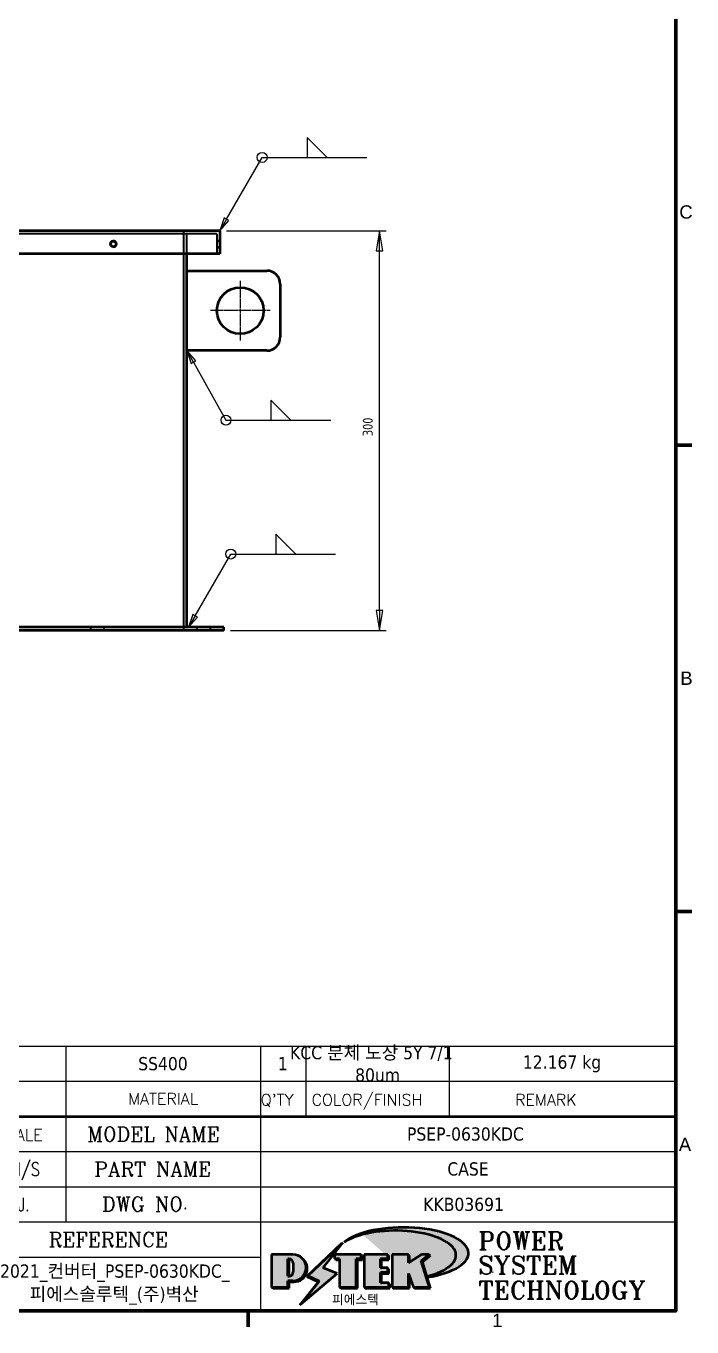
# Model space of a CAD drawing. Header units: millimetres. Extents: x 0 to 2970, y 0 to 2100.
# Drawn here: x 2432 to 2932, y 38 to 1015 of the extents above; entities that cross this region are included whole.
import ezdxf
from ezdxf.enums import TextEntityAlignment as Align

# ---------------------------------------------------------------- set-up
doc = ezdxf.new("R2010")
doc.units = ezdxf.units.MM
doc.header["$LTSCALE"] = 5
doc.linetypes.add('CHAIN', pattern=[0.7087, 0.4724, -0.0591, 0.1181, -0.0591])
doc.linetypes.add('DASHED', pattern=[0.2067, 0.1654, -0.0413])
doc.layers.get('0').update_dxf_attribs({"lineweight": 25})
for name, color, linetype, lineweight, true_color in [('가려진 것(ISO)', 5, 'DASHED', 35, 0x0000ff), ('가시적인 좁은 것(ISO)', 1, 'Continuous', 35, 0xff0000), ('제목(ISO)', 5, 'Continuous', 50, 0x0000ff), ('중심 표식(ISO)', 1, 'Continuous', 25, 0xff0000), ('해치(ISO)', 1, 'Continuous', 18, 0xff0000)]:
    doc.layers.add(name, color=color, linetype=linetype, lineweight=lineweight, true_color=true_color)
for name, color, linetype, lineweight in [('가시적인 것(ISO)', 7, 'Continuous', 50), ('경계(ISO)', 7, 'Continuous', 70), ('기호(ISO)', 7, 'Continuous', 25), ('치수(ISO)', 7, 'Continuous', 25)]:
    doc.layers.add(name, color=color, linetype=linetype, lineweight=lineweight)
doc.styles.add('HAN_370', font='', dxfattribs={"width": 2})
doc.styles.add('ISO Proportional', font='arial.ttf')
doc.styles.add('ISO ProportionalPSTEK', font='isocp.shx')
doc.styles.add('RC_284', font='ROMANC.shx')
doc.styles.add('RC_292', font='ROMANC.shx')
doc.styles.add('ROMANT_294', font='romant.shx')
doc.styles.add('텍스트 스타일333', font='ROMANC.shx', dxfattribs={"width": 0.800000011920929})
doc.styles.add('텍스트 스타일359', font='tahoma.ttf')
doc.styles.get('HAN_370').set_extended_font_data('GulimChe')
doc.dimstyles.new('PSTEK', dxfattribs={"dimscale": 5, "dimtxt": 1.5, "dimasz": 3, "dimexe": 1, "dimexo": 1, "dimgap": 1, "dimtad": 1, "dimrnd": 1e-08, "dimdsep": 46, "dimtxsty": 'ISO ProportionalPSTEK', "dimblk": 'Filled-1', "dimcen": 0.09, "dimdle": 10, "dimclrd": 3, "dimclre": 3, "dimclrt": 1, "dimadec": 1, "dimazin": 2, "dimtfac": 1, "dimtmove": 0, "dimatfit": 3, "dimfxl": 1, "dimtolj": 1, "dimlwd": -1, "dimlwe": -1, "dimarcsym": 0})

# ---------------------------------------------------------------- blocks, each defined once
blk = doc.blocks.new('경계 Default Border')
at = {"layer": '경계(ISO)'}
for p, q in [((584.0000152587891, 140), (586.3999938964844, 140)), ((584.0000152587891, 70), (586.3999938964844, 70)), ((519.7499847412109, 10), (519.7499847412109, 7.599999904632568))]:
    blk.add_line(p, q, dxfattribs=at)
at = {"layer": '경계(ISO)', "flags": 128}
blk.add_lwpolyline([(10, 10), (10, 410), (584.0000152587891, 410), (584.0000152587891, 10), (10, 10)], dxfattribs=at)
at = {"layer": '경계(ISO)', "color": 7, "char_height": 2.000000029802322, "attachment_point": 7, "style": 'ISO Proportional'}
for s, insert in [('C', (584.5364540421657, 173.9664633991197)), ('B', (584.6822359277268, 103.9999999850988)), ('A', (584.4608243954516, 33.99999998509884)), ('1', (556.416723986221, 7.599999970197677))]:
    blk.add_mtext(s, dxfattribs=dict(at, insert=insert))
blk = doc.blocks.new('제목 블록 PSTEK')
at = {"true_color": 0x848484}
for points in [[(317.2195697678507, 17.0593801673321), (322.0326348870767, 21.62682475217465), (322.2781991042243, 21.94392121864296), (317.0471853425802, 16.97985676345368), (318.7512090904202, 16.1899260703855), (316.0018030350395, 12.71868385740789), (316.3356552234328, 13.00206718743325), (318.9235935156908, 16.2694494742633)], [(321.9846681452406, 19.60711530335299), (321.4042753185749, 19.60711530335299), (321.4042753185749, 19.45905590879572), (321.9846681452406, 19.45905590879572)], [(324.6615819988275, 19.45905590879572), (325.4196460989604, 19.45905590879572), (325.4196460989604, 20.11051724484596), (325.2419748254881, 20.11051724484596), (325.2419748254881, 19.60711530335299), (324.4839107253602, 19.60711530335299), (324.4839107253602, 15.3430047401139), (322.1623394187076, 15.3430047401139), (322.1623394187076, 15.19494534555726), (324.6615819988275, 15.19494534555726)], [(328.2914414389548, 19.45905590879572), (329.4054050004294, 19.45905590879572), (329.4054050004294, 20.11051724484596), (329.2277337269622, 20.11051724484596), (329.2277337269622, 19.60711530335299), (328.1137701654877, 19.60711530335299), (328.1137701654877, 18.25543873810179), (328.2914414389548, 18.25543873810179)], [(332.5088862584528, 20.1105172448466), (332.3312149849806, 20.1105172448466), (332.3312149849806, 18.99741471888368), (332.5088862584528, 19.11081371413894)], [(335.6156307331414, 20.11051724484596), (335.2535118015555, 20.11051724484596), (334.2514536401189, 19.30614745124769), (335.4855464857051, 15.3430047401139), (333.1954852176545, 15.3430047401139), (333.2478643833523, 15.19494534555726), (335.6632177591723, 15.19494534555726), (334.4291249135862, 19.15808805669106)], [(328.2914414389548, 17.41554667867274), (329.4054050004294, 17.41554667867274), (329.4054050004294, 18.10737934354514), (329.2277337269622, 18.10737934354514), (329.2277337269622, 17.56360607323003), (328.1137701654877, 17.56360607323003), (328.1137701654877, 15.9944660761648), (328.2914414389548, 15.9944660761648)], [(329.5356972676428, 15.8464066816075), (329.3580259941756, 15.8464066816075), (329.3580259941756, 15.3430047401139), (325.8342124037171, 15.3430047401139), (325.8342124037171, 15.19494534555726), (329.5356972676428, 15.19494534555726)], [(332.5088862584528, 16.92964231796647), (332.3312149849806, 17.43186301645164), (332.3312149849806, 15.3430047401139), (330.0369607660135, 15.3430047401139), (330.0369607660135, 15.19494534555726), (332.5088862584528, 15.19494534555726)]]:
    blk.add_hatch(color=252, dxfattribs=at).paths.add_polyline_path(points)
at = {"true_color": 0x0000ff}
blk.add_hatch(color=5, dxfattribs=at).paths.add_polyline_path([(321.6183518841322, 17.4193704504104), (319.5281351041078, 18.24969419629727), (322.4505835294948, 22.02344462252142), (317.2195697678507, 17.0593801673321), (318.9235935156908, 16.2694494742633), (316.1741874603099, 12.79820726128571)])
at = {"true_color": 0xff0000}
h = blk.add_hatch(color=1, dxfattribs=at)
edge = h.paths.add_edge_path(flags=0)
edge.add_line((314.2242174273352, 19.60711530335299), (314.2242174273352, 17.00126995915134))
edge.add_line((314.2242174273352, 17.00126995915134), (314.3485873187598, 17.00126995915134))
edge.add_arc((314.3485873187598, 17.6527312952023), 0.6514613360509371, 270, 360)
edge.add_line((315.0000486548106, 17.6527312952023), (315.0000486548106, 18.95565396730211))
edge.add_arc((314.3485873187598, 18.95565396730212), 0.6514613360508712, 0, 90)
edge.add_line((314.3485873187598, 19.60711530335299), (314.2242174273352, 19.60711530335299))
edge = h.paths.add_edge_path()
edge.add_arc((314.9847713324306, 18.28938669179658), 1.969189947606664, 269.9999999999959, 450)
edge.add_line((314.9847713324306, 20.25857663940318), (311.7664314776902, 20.25857663940324))
edge.add_line((311.7664314776902, 20.25857663940324), (311.7664314776902, 15.3430047401139))
edge.add_line((311.7664314776902, 15.3430047401139), (314.2242174273352, 15.3430047401139))
edge.add_line((314.2242174273352, 15.3430047401139), (314.2242174273352, 16.32019674418991))
edge.add_line((314.2242174273352, 16.32019674418991), (314.9847713324307, 16.32019674418991))
at = {"true_color": 0x848484}
h = blk.add_hatch(color=252, dxfattribs=at)
edge = h.paths.add_edge_path()
edge.add_arc((314.9847713324309, 18.28938669179657), 1.969189947606666, 270, 406.8278729790604)
edge.add_arc((315.1624426058984, 18.1413272972396), 1.969189947606962, -90, 53.560984836317004, ccw=False)
edge.add_line((315.1624426058984, 16.17213734963263), (314.4018887008024, 16.17213734963263))
edge.add_line((314.4018887008024, 16.17213734963263), (314.4018887008024, 15.19494534555726))
edge.add_line((314.4018887008024, 15.19494534555726), (311.9441027511573, 15.19494534555726))
edge.add_line((311.9441027511573, 15.19494534555726), (311.9441027511573, 15.3430047401139))
edge.add_line((311.9441027511573, 15.3430047401139), (314.2242174273352, 15.3430047401139))
edge.add_line((314.2242174273352, 15.3430047401139), (314.2242174273352, 16.32019674418991))
edge.add_line((314.2242174273352, 16.32019674418991), (314.9847713324309, 16.32019674418991))
h = blk.add_hatch(color=252, dxfattribs=at)
edge = h.paths.add_edge_path()
edge.add_line((314.4018887008024, 19.45905590879572), (314.5262585922315, 19.45905590879572))
edge.add_arc((314.5262585922314, 18.80759457274939), 0.6514613360463194, 60.4189348879147, 90.00000000000318, ccw=False)
edge.add_arc((314.3485873187602, 18.95565396730057), 0.6514613360524251, 39.96992292766206, 90.00000000009999)
edge.add_line((314.3485873187591, 19.60711530335307), (314.2242174273352, 19.60711530335298))
edge.add_line((314.2242174273352, 19.60711530335299), (314.2242174273352, 17.00126995915134))
edge.add_line((314.2242174273352, 17.00126995915134), (314.3485873187591, 17.00126995915134))
edge.add_arc((314.3485873187568, 17.652731295233), 0.6514613360816299, 270.0000000002, 274.6930825552478)
edge.add_line((314.4018887008024, 17.0034541317032), (314.4018887008024, 19.45905590879572))
at = {"true_color": 0xff0000}
for points in [[(324.4839107253602, 19.60711530335299), (325.2419748254881, 19.60711530335299), (325.2419748254881, 20.25857663940324), (321.2266040451076, 20.25857663940324), (321.2266040451076, 19.60711530335299), (321.9846681452406, 19.60711530335299), (321.9846681452406, 15.3430047401139), (324.4839107253602, 15.3430047401139)], [(329.2277337269622, 20.25857663940324), (325.65654113025, 20.25857663940324), (325.65654113025, 15.3430047401139), (329.3580259941756, 15.3430047401139), (329.3580259941756, 15.9944660761648), (328.1137701654877, 15.9944660761648), (328.1137701654877, 17.56360607323003), (329.2277337269622, 17.56360607323003), (329.2277337269622, 18.25543873810179), (328.1137701654877, 18.25543873810179), (328.1137701654877, 19.60711530335299), (329.2277337269622, 19.60711530335299)], [(332.3312149849806, 20.25857663940324), (329.8592894925411, 20.25857663940324), (329.8592894925411, 15.3430047401139), (332.3312149849806, 15.3430047401139), (332.3312149849806, 17.4318630164523), (333.0701931098801, 15.3430047401139), (335.4855464857051, 15.3430047401139), (334.2514536401189, 19.30614745124769), (335.4379594596742, 20.25857663940324), (334.3071782107978, 20.25857663940324), (332.3312149849806, 18.99741471888304)]]:
    blk.add_hatch(color=1, dxfattribs=at).paths.add_polyline_path(points)
at = {"layer": '해치(ISO)', "true_color": 0x27d1fc}
h = blk.add_hatch(color=140, dxfattribs=at)
edge = h.paths.add_edge_path()
edge.add_ellipse((330.3660919371412, 20.15576403068321), major_axis=(9.100907360794343, 0), ratio=0.4069904968023172, start_angle=301.3098473703837, end_angle=507.7436900681698)
edge.add_ellipse((331.5340919371412, 20.4634168429492), major_axis=(-9.82350664112931, 0), ratio=0.3942600559756514, start_angle=111.51207141178469, end_angle=334.47025347086895, ccw=False)
edge.add_line((335.1363447531188, 16.8601935978785), (335.0955236905705, 16.99119398620872))
at = {"color": 180, "true_color": 0x3f00ff}
for p, q in [((182.4757929790549, 51.56524660363496), (372.4757929537551, 51.56524660363496)), ((280.8758854511282, 51.56524660363496), (280.8758854511282, 41.00524660363494)), ((310.0881549537552, 51.56524660363496), (310.0881549537553, 41.00524660363494)), ((316.9044520275131, 51.56524660363496), (316.9044520275127, 41.00524660363494)), ((338.4566026226726, 51.56524660363496), (338.4566026226727, 41.00524660363494)), ((372.4757929537551, 51.56524660363496), (372.4757929537551, 11.79100474011389)), ((182.475792979055, 46.2852466036349), (372.4757929537551, 46.28524660363492)), ((280.8758854511282, 41.00524660363494), (280.8758854511282, 25.16524660363502)), ((310.088154953755, 41.00524660363494), (310.088154953755, 11.79100474011392)), ((206.451475290024, 35.72524660363497), (372.4757929537551, 35.72524660363497)), ((255.917593136736, 30.44524660363498), (372.4757929537552, 30.44524660363501)), ((255.9175931367359, 25.16524660363502), (372.4757929537552, 25.165246603635)), ((255.9175931367359, 19.88524660363481), (310.0881549537553, 19.88524660363481)), ((182.475792979055, 11.79100474011392), (372.4757929537551, 11.79100474011389))]:
    blk.add_line(p, q, dxfattribs=at)
at = {"color": 7, "lineweight": 50}
blk.add_line((206.451475290024, 41.00524660363494), (372.4757929537551, 41.00524660363496), dxfattribs=at)
at = {"color": 7}
for p, q in [((322.2781991042243, 21.94392121864296), (317.0471853425802, 16.97985676345368)), ((322.4505835294948, 22.02344462252142), (317.2195697678507, 17.0593801673321)), ((317.2195697678507, 17.0593801673321), (322.0326348870767, 21.62682475217465)), ((319.5281351041078, 18.24969419629727), (322.4505835294948, 22.02344462252142)), ((322.0326348870767, 21.62682475217465), (322.2781991042243, 21.94392121864296)), ((311.7664314776902, 20.25900474011391), (311.7664314776902, 15.34300474011391)), ((314.9847713324309, 20.25857663940324), (311.7664314776902, 20.25857663940324)), ((314.9847713324309, 20.25857663940324), (311.7664314776902, 20.25857663940324)), ((311.7664314776902, 20.25857663940324), (311.7664314776902, 15.3430047401139)), ((314.2242174273352, 17.00126995915134), (314.2242174273352, 19.60711530335299)), ((314.2242174273352, 19.60711530335299), (314.3485873187591, 19.60711530335299)), ((314.3485873187591, 19.60711530335299), (314.2242174273352, 19.60711530335299)), ((314.2242174273352, 19.60711530335299), (314.2242174273352, 17.00126995915134)), ((314.2242174273352, 17.00126995915134), (314.2242174273352, 19.60711530335299)), ((314.2242174273352, 19.60711530335299), (314.3485873187591, 19.60711530335299)), ((325.2419748254881, 20.25857663940324), (321.2266040451076, 20.25857663940324)), ((321.2266040451076, 20.25857663940324), (321.2266040451076, 19.60711530335299)), ((325.2419748254881, 20.25857663940324), (321.2266040451076, 20.25857663940324)), ((321.2266040451076, 20.25857663940324), (321.2266040451076, 19.60711530335299)), ((321.2266040451076, 19.60711530335299), (321.9846681452406, 19.60711530335299)), ((321.2266040451076, 19.60711530335299), (321.9846681452406, 19.60711530335299)), ((321.4042753185749, 19.60711530335299), (321.4042753185749, 19.45905590879572)), ((321.9846681452406, 19.60711530335299), (321.4042753185749, 19.60711530335299)), ((321.9846681452406, 19.60711530335299), (321.9846681452406, 15.3430047401139)), ((321.9846681452406, 19.45905590879572), (321.9846681452406, 19.60711530335299)), ((321.9846681452406, 19.60711530335299), (321.9846681452406, 15.3430047401139)), ((324.4839107253602, 19.60711530335299), (325.2419748254881, 19.60711530335299)), ((324.4839107253602, 15.3430047401139), (324.4839107253602, 19.60711530335299)), ((325.2419748254881, 19.60711530335299), (324.4839107253602, 19.60711530335299)), ((324.4839107253602, 19.60711530335299), (324.4839107253602, 15.3430047401139)), ((324.4839107253602, 19.60711530335299), (325.2419748254881, 19.60711530335299)), ((324.4839107253602, 15.3430047401139), (324.4839107253602, 19.60711530335299)), ((325.2419748254881, 19.60711530335299), (325.2419748254881, 20.25857663940324)), ((325.2419748254881, 19.60711530335299), (325.2419748254881, 20.25857663940324)), ((325.4196460989604, 20.11051724484596), (325.2419748254881, 20.11051724484596)), ((325.2419748254881, 20.11051724484596), (325.2419748254881, 19.60711530335299)), ((325.4196460989604, 19.45905590879572), (325.4196460989604, 20.11051724484596)), ((329.2277337269622, 20.25857663940324), (325.65654113025, 20.25857663940324)), ((325.65654113025, 20.25857663940324), (325.65654113025, 15.3430047401139)), ((325.65654113025, 20.25857663940324), (325.65654113025, 15.3430047401139)), ((329.2277337269622, 20.25857663940324), (325.65654113025, 20.25857663940324)), ((328.1137701654877, 18.25543873810179), (328.1137701654877, 19.60711530335299)), ((328.1137701654877, 19.60711530335299), (329.2277337269622, 19.60711530335299)), ((329.2277337269622, 19.60711530335299), (328.1137701654877, 19.60711530335299)), ((328.1137701654877, 19.60711530335299), (328.1137701654877, 18.25543873810179)), ((328.1137701654877, 18.25543873810179), (328.1137701654877, 19.60711530335299)), ((328.1137701654877, 19.60711530335299), (329.2277337269622, 19.60711530335299)), ((329.2277337269622, 19.60711530335299), (329.2277337269622, 20.25857663940324)), ((329.2277337269622, 19.60711530335299), (329.2277337269622, 20.25857663940324)), ((329.4054050004294, 20.11051724484596), (329.2277337269622, 20.11051724484596)), ((329.2277337269622, 20.11051724484596), (329.2277337269622, 19.60711530335299)), ((329.4054050004294, 19.45905590879572), (329.4054050004294, 20.11051724484596)), ((332.3312149849806, 20.25857663940324), (329.8592894925411, 20.25857663940324)), ((329.8592894925411, 20.25857663940324), (329.8592894925411, 15.3430047401139)), ((329.8592894925411, 20.25857663940324), (329.8592894925411, 15.3430047401139)), ((332.3312149849806, 20.25857663940324), (329.8592894925411, 20.25857663940324)), ((334.3071782107978, 20.25857663940324), (332.3312149849806, 18.99741471888304)), ((332.3312149849806, 18.99741471888304), (332.3312149849806, 20.25857663940324)), ((334.3071782107978, 20.25857663940324), (332.3312149849806, 18.99741471888304)), ((332.3312149849806, 18.99741471888304), (332.3312149849806, 20.25857663940324)), ((332.5088862584528, 20.1105172448466), (332.3312149849806, 20.1105172448466)), ((332.3312149849806, 20.1105172448466), (332.3312149849806, 18.99741471888368)), ((332.5088862584528, 19.11081371413894), (332.5088862584528, 20.1105172448466)), ((334.2514536401189, 19.30614745124769), (335.4379594596742, 20.25857663940324)), ((334.2514536401189, 19.30614745124769), (335.4379594596742, 20.25857663940324)), ((335.2535118015555, 20.11051724484596), (334.2514536401189, 19.30614745124769)), ((335.4379594596742, 20.25857663940324), (334.3071782107978, 20.25857663940324)), ((335.4379594596742, 20.25857663940324), (334.3071782107978, 20.25857663940324)), ((334.4291249135862, 19.15808805669104), (335.6156307331414, 20.11051724484596)), ((335.6156307331414, 20.11051724484596), (335.2535118015555, 20.11051724484596)), ((314.4018887008024, 19.45905590879572), (314.5262585922314, 19.45905590879572)), ((314.4018887008024, 17.0034541317032), (314.4018887008024, 19.45905590879572)), ((315.0000486548106, 18.95565396730275), (315.0000486548106, 17.65273129520161)), ((315.0000486548106, 18.95565396730275), (315.0000486548106, 17.65273129520161)), ((321.6183518841322, 17.4193704504104), (319.5281351041078, 18.24969419629727)), ((321.4042753185749, 19.45905590879572), (321.9846681452406, 19.45905590879572)), ((324.6615819988275, 19.45905590879572), (325.4196460989604, 19.45905590879572)), ((324.6615819988275, 15.19494534555726), (324.6615819988275, 19.45905590879572)), ((329.2277337269622, 18.25543873810179), (328.1137701654877, 18.25543873810179)), ((328.1137701654877, 18.25543873810179), (328.2914414389548, 18.25543873810179)), ((329.2277337269622, 18.25543873810179), (328.1137701654877, 18.25543873810179)), ((328.2914414389548, 18.25543873810179), (328.2914414389548, 19.45905590879572)), ((328.2914414389548, 19.45905590879572), (329.4054050004294, 19.45905590879572)), ((329.2277337269622, 17.56360607323003), (329.2277337269622, 18.25543873810179)), ((329.2277337269622, 17.56360607323003), (329.2277337269622, 18.25543873810179)), ((329.4054050004294, 18.10737934354514), (329.2277337269622, 18.10737934354514)), ((329.2277337269622, 18.10737934354514), (329.2277337269622, 17.56360607323003)), ((329.4054050004294, 17.41554667867274), (329.4054050004294, 18.10737934354514)), ((332.3312149849806, 18.99741471888368), (332.5088862584528, 19.11081371413894)), ((335.4855464857051, 15.3430047401139), (334.2514536401189, 19.30614745124769)), ((334.2514536401189, 19.30614745124769), (335.4855464857051, 15.3430047401139)), ((335.4855464857051, 15.3430047401139), (334.2514536401189, 19.30614745124769)), ((335.6632177591723, 15.19494534555726), (334.4291249135862, 19.15808805669104)), ((345.0447381189468, 17.50375595811051), (344.9867755289346, 17.689895936919)), ((314.3485873187591, 17.00126995915134), (314.2242174273352, 17.00126995915134)), ((314.2242174273352, 17.00126995915134), (314.3485873187591, 17.00126995915134)), ((314.3485873187591, 17.00126995915134), (314.2242174273352, 17.00126995915134)), ((314.2242174273352, 16.32019674418991), (314.9847713324309, 16.32019674418991)), ((314.2242174273352, 15.3430047401139), (314.2242174273352, 16.32019674418991)), ((314.9847713324309, 16.32019674418991), (314.2242174273352, 16.32019674418991)), ((314.2242174273352, 16.32019674418991), (314.2242174273352, 15.3430047401139)), ((314.2242174273352, 16.32019674418991), (314.9847713324309, 16.32019674418991)), ((314.2242174273352, 15.3430047401139), (314.2242174273352, 16.32019674418991)), ((314.4018887008024, 16.17213734963263), (315.162442605898, 16.17213734963263)), ((314.4018887008024, 15.19494534555726), (314.4018887008024, 16.17213734963263)), ((318.7512090904202, 16.1899260703855), (316.0018030350395, 12.71868385740789)), ((316.1741874603099, 12.79820726128571), (321.6183518841322, 17.4193704504104)), ((318.9235935156908, 16.2694494742633), (316.1741874603099, 12.79820726128571)), ((316.3356552234328, 13.00206718743325), (318.9235935156908, 16.2694494742633)), ((317.0471853425802, 16.97985676345368), (318.7512090904202, 16.1899260703855)), ((318.9235935156908, 16.2694494742633), (317.2195697678507, 17.0593801673321)), ((317.2195697678507, 17.0593801673321), (318.9235935156908, 16.2694494742633)), ((328.1137701654877, 17.56360607323003), (329.2277337269622, 17.56360607323003)), ((328.1137701654877, 15.9944660761648), (328.1137701654877, 17.56360607323003)), ((329.2277337269622, 17.56360607323003), (328.1137701654877, 17.56360607323003)), ((328.1137701654877, 17.56360607323003), (328.1137701654877, 15.9944660761648)), ((328.1137701654877, 17.56360607323003), (329.2277337269622, 17.56360607323003)), ((328.1137701654877, 15.9944660761648), (328.1137701654877, 17.56360607323003)), ((329.3580259941756, 15.9944660761648), (328.1137701654877, 15.9944660761648)), ((328.1137701654877, 15.9944660761648), (328.2914414389548, 15.9944660761648)), ((329.3580259941756, 15.9944660761648), (328.1137701654877, 15.9944660761648)), ((328.2914414389548, 15.9944660761648), (328.2914414389548, 17.41554667867274)), ((328.2914414389548, 17.41554667867274), (329.4054050004294, 17.41554667867274)), ((329.3580259941756, 15.3430047401139), (329.3580259941756, 15.9944660761648)), ((329.3580259941756, 15.3430047401139), (329.3580259941756, 15.9944660761648)), ((329.5356972676428, 15.8464066816075), (329.3580259941756, 15.8464066816075)), ((329.3580259941756, 15.8464066816075), (329.3580259941756, 15.3430047401139)), ((329.5356972676428, 15.19494534555726), (329.5356972676428, 15.8464066816075)), ((332.3312149849806, 17.4318630164523), (333.0701931098801, 15.3430047401139)), ((332.3312149849806, 15.3430047401139), (332.3312149849806, 17.4318630164523)), ((332.5088862584528, 16.92964231796647), (332.3312149849806, 17.43186301645164)), ((332.3312149849806, 17.43186301645164), (332.3312149849806, 15.3430047401139)), ((332.3312149849806, 17.4318630164523), (333.0701931098801, 15.3430047401139)), ((332.3312149849806, 15.3430047401139), (332.3312149849806, 17.4318630164523)), ((332.5088862584528, 15.19494534555726), (332.5088862584528, 16.92964231796647)), ((311.7664314776902, 15.3430047401139), (314.2242174273352, 15.3430047401139)), ((311.7664314776902, 15.3430047401139), (314.2242174273352, 15.3430047401139)), ((314.2242174273352, 15.3430047401139), (311.9441027511573, 15.3430047401139)), ((311.9441027511573, 15.3430047401139), (311.9441027511573, 15.19494534555726)), ((311.9441027511573, 15.19494534555726), (314.4018887008024, 15.19494534555726)), ((321.9846681452406, 15.3430047401139), (324.4839107253602, 15.3430047401139)), ((321.9846681452406, 15.3430047401139), (324.4839107253602, 15.3430047401139)), ((324.4839107253602, 15.3430047401139), (322.1623394187076, 15.3430047401139)), ((322.1623394187076, 15.3430047401139), (322.1623394187076, 15.19494534555726)), ((322.1623394187076, 15.19494534555726), (324.6615819988275, 15.19494534555726)), ((325.65654113025, 15.3430047401139), (329.3580259941756, 15.3430047401139)), ((325.65654113025, 15.3430047401139), (329.3580259941756, 15.3430047401139)), ((329.3580259941756, 15.3430047401139), (325.8342124037171, 15.3430047401139)), ((325.8342124037171, 15.3430047401139), (325.8342124037171, 15.19494534555726)), ((325.8342124037171, 15.19494534555726), (329.5356972676428, 15.19494534555726)), ((329.8592894925411, 15.3430047401139), (332.3312149849806, 15.3430047401139)), ((329.8592894925411, 15.3430047401139), (332.3312149849806, 15.3430047401139)), ((332.3312149849806, 15.3430047401139), (330.0369607660135, 15.3430047401139)), ((330.0369607660135, 15.3430047401139), (330.0369607660135, 15.19494534555726)), ((330.0369607660135, 15.19494534555726), (332.5088862584528, 15.19494534555726)), ((333.0701931098801, 15.3430047401139), (335.4855464857051, 15.3430047401139)), ((333.0701931098801, 15.3430047401139), (335.4855464857051, 15.3430047401139)), ((335.4855464857051, 15.3430047401139), (333.1954852176545, 15.3430047401139)), ((333.1954852176545, 15.3430047401139), (333.2478643833523, 15.19494534555726)), ((333.2478643833523, 15.19494534555726), (335.6632177591723, 15.19494534555726)), ((316.0018030350395, 12.71868385740789), (316.3356552234328, 13.00206718743325))]:
    blk.add_line(p, q, dxfattribs=at)
at = {"color": 5, "true_color": 0x0000ff}
for p, q in [((322.4505835294948, 22.02344462252142), (317.2195697678507, 17.0593801673321)), ((319.5281351041078, 18.24969419629727), (322.4505835294948, 22.02344462252142)), ((321.6183518841322, 17.4193704504104), (319.5281351041078, 18.24969419629727)), ((316.1741874603099, 12.79820726128571), (321.6183518841322, 17.4193704504104)), ((318.9235935156908, 16.2694494742633), (316.1741874603099, 12.79820726128571)), ((317.2195697678507, 17.0593801673321), (318.9235935156908, 16.2694494742633))]:
    blk.add_line(p, q, dxfattribs=at)
at = {"color": 1, "true_color": 0xff0000}
for p, q in [((314.9847713324309, 20.25857663940324), (311.7664314776902, 20.25857663940324)), ((311.7664314776902, 20.25857663940324), (311.7664314776902, 15.3430047401139)), ((314.2242174273352, 17.00126995915134), (314.2242174273352, 19.60711530335299)), ((314.2242174273352, 19.60711530335299), (314.3485873187591, 19.60711530335299)), ((325.2419748254881, 20.25857663940324), (321.2266040451076, 20.25857663940324)), ((321.2266040451076, 20.25857663940324), (321.2266040451076, 19.60711530335299)), ((321.2266040451076, 19.60711530335299), (321.9846681452406, 19.60711530335299)), ((321.9846681452406, 19.60711530335299), (321.9846681452406, 15.3430047401139)), ((324.4839107253602, 19.60711530335299), (325.2419748254881, 19.60711530335299)), ((324.4839107253602, 15.3430047401139), (324.4839107253602, 19.60711530335299)), ((325.2419748254881, 19.60711530335299), (325.2419748254881, 20.25857663940324)), ((329.2277337269622, 20.25857663940324), (325.65654113025, 20.25857663940324)), ((325.65654113025, 20.25857663940324), (325.65654113025, 15.3430047401139)), ((328.1137701654877, 18.25543873810179), (328.1137701654877, 19.60711530335299)), ((328.1137701654877, 19.60711530335299), (329.2277337269622, 19.60711530335299)), ((329.2277337269622, 19.60711530335299), (329.2277337269622, 20.25857663940324)), ((332.3312149849806, 20.25857663940324), (329.8592894925411, 20.25857663940324)), ((329.8592894925411, 20.25857663940324), (329.8592894925411, 15.3430047401139)), ((334.3071782107978, 20.25857663940324), (332.3312149849806, 18.99741471888304)), ((332.3312149849806, 18.99741471888304), (332.3312149849806, 20.25857663940324)), ((334.2514536401189, 19.30614745124769), (335.4379594596742, 20.25857663940324)), ((335.4379594596742, 20.25857663940324), (334.3071782107978, 20.25857663940324)), ((315.0000486548106, 18.95565396730275), (315.0000486548106, 17.65273129520161)), ((329.2277337269622, 18.25543873810179), (328.1137701654877, 18.25543873810179)), ((329.2277337269622, 17.56360607323003), (329.2277337269622, 18.25543873810179)), ((335.4855464857051, 15.3430047401139), (334.2514536401189, 19.30614745124769)), ((314.3485873187591, 17.00126995915134), (314.2242174273352, 17.00126995915134)), ((314.2242174273352, 16.32019674418991), (314.9847713324309, 16.32019674418991)), ((314.2242174273352, 15.3430047401139), (314.2242174273352, 16.32019674418991)), ((328.1137701654877, 17.56360607323003), (329.2277337269622, 17.56360607323003)), ((328.1137701654877, 15.9944660761648), (328.1137701654877, 17.56360607323003)), ((329.3580259941756, 15.9944660761648), (328.1137701654877, 15.9944660761648)), ((329.3580259941756, 15.3430047401139), (329.3580259941756, 15.9944660761648)), ((332.3312149849806, 17.4318630164523), (333.0701931098801, 15.3430047401139)), ((332.3312149849806, 15.3430047401139), (332.3312149849806, 17.4318630164523)), ((311.7664314776902, 15.3430047401139), (314.2242174273352, 15.3430047401139)), ((321.9846681452406, 15.3430047401139), (324.4839107253602, 15.3430047401139)), ((325.65654113025, 15.3430047401139), (329.3580259941756, 15.3430047401139)), ((329.8592894925411, 15.3430047401139), (332.3312149849806, 15.3430047401139)), ((333.0701931098801, 15.3430047401139), (335.4855464857051, 15.3430047401139))]:
    blk.add_line(p, q, dxfattribs=at)
at = {"color": 7}
for centre, radius, start, end in [((314.3485873187598, 18.95565396730211), 0.6514613360508712, 0, 90), ((314.3485873187602, 18.95565396730057), 0.6514613360524251, 39.96992292766117, 90), ((314.3485873187598, 18.95565396730212), 0.6514613360508712, 0, 90), ((314.9847713324309, 18.28938669179658), 1.969189947606665, 270, 90), ((314.9847713324309, 18.28938669179658), 1.969189947606665, 270, 90), ((314.9847713324307, 18.2893866917965), 1.969189947606594, 270, 46.82787297909833), ((315.1624426058984, 18.1413272972396), 1.969189947606961, 270, 53.56098483636067), ((314.3485873187597, 17.65273129520228), 0.6514613360509381, 270, 0), ((314.3485873187598, 17.6527312952023), 0.6514613360509381, 270, 0), ((314.5262585922314, 18.80759457274939), 0.6514613360463193, 60.41893488791137, 90), ((314.3485873187568, 17.652731295233), 0.6514613360816299, 270, 274.6930825552478)]:
    blk.add_arc(centre, radius, start, end, dxfattribs=at)
at = {"color": 1, "true_color": 0xff0000}
for centre, radius, start, end in [((314.3485873187598, 18.95565396730211), 0.6514613360508712, 0, 90), ((314.9847713324309, 18.28938669179657), 1.969189947606665, 270, 90), ((314.3485873187598, 17.6527312952023), 0.6514613360509381, 270, 0)]:
    blk.add_arc(centre, radius, start, end, dxfattribs=at)
at = {"layer": '제목(ISO)'}
for p, q in [((322.2781991042243, 21.94392121864296), (317.0471853425802, 16.97985676345368)), ((322.4505835294948, 22.02344462252142), (317.2195697678507, 17.0593801673321)), ((317.2195697678507, 17.0593801673321), (322.0326348870767, 21.62682475217465)), ((319.5281351041078, 18.24969419629727), (322.4505835294948, 22.02344462252142)), ((322.0326348870767, 21.62682475217465), (322.2781991042243, 21.94392121864296)), ((314.9847713324306, 20.25857663940324), (311.7664314776902, 20.25857663940324)), ((311.7664314776902, 20.25857663940324), (311.7664314776902, 15.3430047401139)), ((314.2242174273352, 17.00126995915134), (314.2242174273352, 19.60711530335299)), ((314.2242174273352, 19.60711530335299), (314.3485873187598, 19.60711530335299)), ((314.3485873187591, 19.60711530335299), (314.2242174273352, 19.60711530335299)), ((314.2242174273352, 19.60711530335299), (314.2242174273352, 17.00126995915134)), ((325.2419748254881, 20.25857663940324), (321.2266040451076, 20.25857663940324)), ((321.2266040451076, 20.25857663940324), (321.2266040451076, 19.60711530335299)), ((321.2266040451076, 19.60711530335299), (321.9846681452406, 19.60711530335299)), ((321.9846681452406, 19.60711530335299), (321.4042753185749, 19.60711530335299)), ((321.4042753185749, 19.60711530335299), (321.4042753185749, 19.45905590879572)), ((321.9846681452406, 19.60711530335299), (321.9846681452406, 15.3430047401139)), ((321.9846681452406, 19.45905590879572), (321.9846681452406, 19.60711530335299)), ((324.4839107253602, 19.60711530335299), (325.2419748254881, 19.60711530335299)), ((324.4839107253602, 15.3430047401139), (324.4839107253602, 19.60711530335299)), ((325.2419748254881, 19.60711530335299), (324.4839107253602, 19.60711530335299)), ((324.4839107253602, 19.60711530335299), (324.4839107253602, 15.3430047401139)), ((325.2419748254881, 19.60711530335299), (325.2419748254881, 20.25857663940324)), ((325.4196460989604, 20.11051724484596), (325.2419748254881, 20.11051724484596)), ((325.2419748254881, 20.11051724484596), (325.2419748254881, 19.60711530335299)), ((325.4196460989604, 19.45905590879572), (325.4196460989604, 20.11051724484596)), ((329.2277337269622, 20.25857663940324), (325.65654113025, 20.25857663940324)), ((325.65654113025, 20.25857663940324), (325.65654113025, 15.3430047401139)), ((328.1137701654877, 18.25543873810179), (328.1137701654877, 19.60711530335299)), ((328.1137701654877, 19.60711530335299), (329.2277337269622, 19.60711530335299)), ((329.2277337269622, 19.60711530335299), (328.1137701654877, 19.60711530335299)), ((328.1137701654877, 19.60711530335299), (328.1137701654877, 18.25543873810179)), ((329.2277337269622, 19.60711530335299), (329.2277337269622, 20.25857663940324)), ((329.4054050004294, 20.11051724484596), (329.2277337269622, 20.11051724484596)), ((329.2277337269622, 20.11051724484596), (329.2277337269622, 19.60711530335299)), ((329.4054050004294, 19.45905590879572), (329.4054050004294, 20.11051724484596)), ((332.3312149849806, 20.25857663940324), (329.8592894925411, 20.25857663940324)), ((329.8592894925411, 20.25857663940324), (329.8592894925411, 15.3430047401139)), ((334.3071782107978, 20.25857663940324), (332.3312149849806, 18.99741471888304)), ((332.3312149849806, 18.99741471888304), (332.3312149849806, 20.25857663940324)), ((332.5088862584528, 20.1105172448466), (332.3312149849806, 20.1105172448466)), ((332.3312149849806, 20.1105172448466), (332.3312149849806, 18.99741471888368)), ((332.5088862584528, 19.11081371413894), (332.5088862584528, 20.1105172448466)), ((334.2514536401189, 19.30614745124769), (335.4379594596742, 20.25857663940324)), ((335.2535118015555, 20.11051724484596), (334.2514536401189, 19.30614745124769)), ((335.4379594596742, 20.25857663940324), (334.3071782107978, 20.25857663940324)), ((334.4291249135862, 19.15808805669106), (335.6156307331414, 20.11051724484596)), ((335.6156307331414, 20.11051724484596), (335.2535118015555, 20.11051724484596)), ((314.4018887008024, 19.45905590879572), (314.5262585922314, 19.45905590879572)), ((314.4018887008024, 17.0034541317032), (314.4018887008024, 19.45905590879572)), ((315.0000486548106, 18.95565396730211), (315.0000486548106, 17.6527312952023)), ((321.6183518841322, 17.4193704504104), (319.5281351041078, 18.24969419629727)), ((321.4042753185749, 19.45905590879572), (321.9846681452406, 19.45905590879572)), ((324.6615819988275, 19.45905590879572), (325.4196460989604, 19.45905590879572)), ((324.6615819988275, 15.19494534555726), (324.6615819988275, 19.45905590879572)), ((329.2277337269622, 18.25543873810179), (328.1137701654877, 18.25543873810179)), ((328.1137701654877, 18.25543873810179), (328.2914414389548, 18.25543873810179)), ((328.2914414389548, 19.45905590879572), (329.4054050004294, 19.45905590879572)), ((328.2914414389548, 18.25543873810179), (328.2914414389548, 19.45905590879572)), ((329.2277337269622, 17.56360607323003), (329.2277337269622, 18.25543873810179)), ((329.4054050004294, 18.10737934354514), (329.2277337269622, 18.10737934354514)), ((329.2277337269622, 18.10737934354514), (329.2277337269622, 17.56360607323003)), ((329.4054050004294, 17.41554667867274), (329.4054050004294, 18.10737934354514)), ((332.3312149849806, 18.99741471888368), (332.5088862584528, 19.11081371413894)), ((335.4855464857051, 15.3430047401139), (334.2514536401189, 19.30614745124769)), ((334.2514536401189, 19.30614745124769), (335.4855464857051, 15.3430047401139)), ((335.6632177591723, 15.19494534555726), (334.4291249135862, 19.15808805669106)), ((314.3485873187598, 17.00126995915134), (314.2242174273352, 17.00126995915134)), ((314.2242174273352, 17.00126995915134), (314.3485873187591, 17.00126995915134)), ((314.2242174273352, 15.3430047401139), (314.2242174273352, 16.32019674418991)), ((314.2242174273352, 16.32019674418991), (314.9847713324307, 16.32019674418991)), ((314.9847713324309, 16.32019674418991), (314.2242174273352, 16.32019674418991)), ((314.2242174273352, 16.32019674418991), (314.2242174273352, 15.3430047401139)), ((314.4018887008024, 15.19494534555726), (314.4018887008024, 16.17213734963263)), ((314.4018887008024, 16.17213734963263), (315.1624426058984, 16.17213734963263)), ((318.7512090904202, 16.1899260703855), (316.0018030350395, 12.71868385740789)), ((316.1741874603099, 12.79820726128571), (321.6183518841322, 17.4193704504104)), ((318.9235935156908, 16.2694494742633), (316.1741874603099, 12.79820726128571)), ((316.3356552234328, 13.00206718743325), (318.9235935156908, 16.2694494742633)), ((317.0471853425802, 16.97985676345368), (318.7512090904202, 16.1899260703855)), ((317.2195697678507, 17.0593801673321), (318.9235935156908, 16.2694494742633)), ((318.9235935156908, 16.2694494742633), (317.2195697678507, 17.0593801673321)), ((328.1137701654877, 15.9944660761648), (328.1137701654877, 17.56360607323003)), ((328.1137701654877, 17.56360607323003), (329.2277337269622, 17.56360607323003)), ((329.2277337269622, 17.56360607323003), (328.1137701654877, 17.56360607323003)), ((328.1137701654877, 17.56360607323003), (328.1137701654877, 15.9944660761648)), ((329.3580259941756, 15.9944660761648), (328.1137701654877, 15.9944660761648)), ((328.1137701654877, 15.9944660761648), (328.2914414389548, 15.9944660761648)), ((328.2914414389548, 17.41554667867274), (329.4054050004294, 17.41554667867274)), ((328.2914414389548, 15.9944660761648), (328.2914414389548, 17.41554667867274)), ((329.3580259941756, 15.3430047401139), (329.3580259941756, 15.9944660761648)), ((329.5356972676428, 15.8464066816075), (329.3580259941756, 15.8464066816075)), ((329.3580259941756, 15.8464066816075), (329.3580259941756, 15.3430047401139)), ((329.5356972676428, 15.19494534555726), (329.5356972676428, 15.8464066816075)), ((332.3312149849806, 15.3430047401139), (332.3312149849806, 17.4318630164523)), ((332.3312149849806, 17.4318630164523), (333.0701931098801, 15.3430047401139)), ((332.5088862584528, 16.92964231796647), (332.3312149849806, 17.43186301645164)), ((332.3312149849806, 17.43186301645164), (332.3312149849806, 15.3430047401139)), ((332.5088862584528, 15.19494534555726), (332.5088862584528, 16.92964231796647)), ((311.7664314776902, 15.3430047401139), (314.2242174273352, 15.3430047401139)), ((314.2242174273352, 15.3430047401139), (311.9441027511573, 15.3430047401139)), ((311.9441027511573, 15.3430047401139), (311.9441027511573, 15.19494534555726)), ((311.9441027511573, 15.19494534555726), (314.4018887008024, 15.19494534555726)), ((321.9846681452406, 15.3430047401139), (324.4839107253602, 15.3430047401139)), ((324.4839107253602, 15.3430047401139), (322.1623394187076, 15.3430047401139)), ((322.1623394187076, 15.3430047401139), (322.1623394187076, 15.19494534555726)), ((322.1623394187076, 15.19494534555726), (324.6615819988275, 15.19494534555726)), ((325.65654113025, 15.3430047401139), (329.3580259941756, 15.3430047401139)), ((329.3580259941756, 15.3430047401139), (325.8342124037171, 15.3430047401139)), ((325.8342124037171, 15.3430047401139), (325.8342124037171, 15.19494534555726)), ((325.8342124037171, 15.19494534555726), (329.5356972676428, 15.19494534555726)), ((329.8592894925411, 15.3430047401139), (332.3312149849806, 15.3430047401139)), ((332.3312149849806, 15.3430047401139), (330.0369607660135, 15.3430047401139)), ((330.0369607660135, 15.3430047401139), (330.0369607660135, 15.19494534555726)), ((330.0369607660135, 15.19494534555726), (332.5088862584528, 15.19494534555726)), ((333.0701931098801, 15.3430047401139), (335.4855464857051, 15.3430047401139)), ((335.4855464857051, 15.3430047401139), (333.1954852176545, 15.3430047401139)), ((333.1954852176545, 15.3430047401139), (333.2478643833523, 15.19494534555726)), ((333.2478643833523, 15.19494534555726), (335.6632177591723, 15.19494534555726)), ((316.0018030350395, 12.71868385740789), (316.3356552234328, 13.00206718743325))]:
    blk.add_line(p, q, dxfattribs=at)
at = {"layer": '제목(ISO)', "color": 4, "true_color": 0x00ffff}
blk.add_line((335.1363447531188, 16.8601935978785), (335.0955236905705, 16.99119398620872), dxfattribs=at)
at = {"layer": '제목(ISO)'}
for centre, radius, start, end in [((314.3485873187598, 18.95565396730212), 0.6514613360508712, 0, 90), ((314.3485873187602, 18.95565396730057), 0.6514613360524251, 39.96992292766117, 90), ((314.9847713324306, 18.28938669179658), 1.969189947606664, 46.82787297909431, 90), ((314.9847713324307, 18.2893866917965), 1.969189947606594, 270, 46.82787297909833), ((314.9847713324309, 18.28938669179657), 1.969189947606666, 270, 46.8278729790603), ((315.1624426058984, 18.1413272972396), 1.969189947606962, 270, 53.56098483631701), ((314.3485873187598, 17.6527312952023), 0.6514613360509371, 270, 0), ((314.5262585922314, 18.80759457274939), 0.6514613360463193, 60.41893488791137, 90), ((314.3485873187568, 17.652731295233), 0.6514613360816299, 270, 274.6930825552478)]:
    blk.add_arc(centre, radius, start, end, dxfattribs=at)
at = {"layer": '제목(ISO)', "color": 4, "true_color": 0x00ffff}
for centre, major_axis, ratio, start_param, end_param in [((331.5340919371412, 20.4634168429492), (9.82350664112931, 0), 0.3942600559756514, 5.087845455444478, 8.97919982663645), ((330.3660919371412, 20.15576403068321), (9.100907360794343, 0), 0.4069904968023172, 5.258848905294775, 8.861799147915196)]:
    blk.add_ellipse(centre, major_axis=major_axis, ratio=ratio, start_param=start_param, end_param=end_param, dxfattribs=at)
at = {"color": 7, "style": 'RC_284'}
blk.add_text('MATERIAL', height=1.742399930953979, dxfattribs=at).set_placement((295.4820202024417, 43.64524660363492), align=Align.MIDDLE_CENTER)
at = {"color": 7}
for s, height, style, p in [("Q'TY", 1.742399930953979, 'RC_284', (310.1440786515383, 42.62317362549192)), ('COLOR/FINISH', 1.742399930953979, 'RC_284', (317.7725341324144, 42.62317362549192)), ('REMARK', 1.742399930953979, 'RC_284', (348.346649953877, 42.62317362549192)), ('SCALE', 1.742399930953979, 'RC_284', (270.2934779252897, 37.34317362549218)), ('MODEL NAME', 2.178000062704086, 'RC_292', (284.096330289083, 37.25462520371384)), ('PART NAME', 2.178000062704086, 'RC_292', (285.1416959765849, 32.03045329421792)), (' DWG NO.', 2.178000062704086, 'RC_292', (284.8124284083233, 26.75045329421772)), ('REFERENCE', 2.178000062704086, 'RC_292', (278.2741065029841, 21.43214925458022))]:
    blk.add_text(s, height=height, dxfattribs=dict(at, style=style)).set_placement(p)
at = {"color": 7, "style": '텍스트 스타일333', "width": 0.7999999523162842}
blk.add_text('N/S', height=2.000000029802322, dxfattribs=at).set_placement((274.7838860285014, 33.08524660363496), align=Align.MIDDLE_CENTER)
blk.add_text('3rd ANGLE PROJ.', height=2.000000029802322, dxfattribs=at).set_placement((256.8430306642954, 26.76148381654429))
at = {"style": 'ROMANT_294'}
for s, p in [('POWER', (342.82727231297, 20.97115304607566)), ('SYSTEM', (342.82727231297, 17.3284636719184)), ('TECHNOLOGY', (342.82727231297, 13.57194088644453))]:
    blk.add_text(s, height=2.700000107288361, dxfattribs=at).set_placement(p)
at = {"color": 7, "insert": (320.8519732224835, 14.21236326823155), "char_height": 1.400000005960464, "attachment_point": 1, "line_spacing_factor": 0.3319999873638153, "style": 'HAN_370'}
blk.add_mtext('\\fHY견고딕|b0|i0;\\H1.4000;피에스텍', dxfattribs=at)
at = {"layer": '제목(ISO)', "color": 7, "style": '텍스트 스타일359'}
for tag, p in [('4._COLOR_001', (314.5494470160825, 49.5866555044509)), ('부품_번호_001', (195.8984192975649, 47.68851719507643)), ('설명_001', (231.5000355725111, 47.93093315671037)), ('재질_001', (291.7330019921214, 47.93438708374926)), ("3._Q'TY_001", (312.7118730373913, 47.93039168245939)), ('질량\\P3;_001', (349.5094842732269, 48.17078166006607)), ('4._COLOR_002', (324.3217266407488, 46.23628954762174)), ('1._MODEL_NAME_001', (332.1084007889927, 37.37372118353427)), ('제목_001', (338.1744695842885, 32.12981675869008)), ('설계자_001', (209.9799229420091, 25.24293205220372)), ('부품_번호_001', (334.5576595507968, 26.81372118353431)), ('프로젝트_001', (270.9813274034794, 16.79329761370893)), ('시트_크기_001', (260.8024689863173, 14.82595734510938)), ('작성_날짜_001', (207.7538185233411, 13.27447932001324)), ('프로젝트_002', (275.4232101863489, 13.35882613736518))]:
    blk.add_attdef(tag, p, '', height=1.983050853013992, dxfattribs=at)
for tag, p in [('점검자', (231.1845342133799, 26.23312567187446)), ('엔지니어링_승인자', (247.673240162284, 26.23312567187446)), ('점검_날짜', (231.1845342133799, 14.26600474011394)), ('엔지니어링_승인_날짜', (247.673240162284, 14.26600474011394))]:
    blk.add_attdef(tag, text='', height=1.983050853013992, dxfattribs=at).set_placement(p, align=Align.MIDDLE_CENTER)
blk = doc.blocks.new('Filled-1')
at = {"color": 0}
for p, q in [((0, 0), (-1, 0.1666666666666667)), ((-1, 0.1666666666666667), (-1, -0.1666666666666667)), ((-1, 0), (0, 0)), ((-1, -0.1666666666666667), (0, 0))]:
    blk.add_line(p, q, dxfattribs=at)
at = {"color": 0, "flags": 128}
blk.add_lwpolyline([(-1, -0.1666666666666667), (0, 0), (-1, 0.1666666666666667), (-1, -0.1666666666666667)], dxfattribs=at)
at = {"color": 0}
blk.add_solid([(-1, -0.1666666666666667), (0, 0), (-1, 0.1666666666666667), (-1, -0.1666666666666667)], dxfattribs=at)
blk = doc.blocks.new('*D32')
at = {"layer": 'Defpoints', "color": 0, "transparency": 16777216}
for p in [(2577.591360221931, 860.9048477460615), (2697.447720741564, 860.9048477460615), (2580.591360221931, 560.9048477460615)]:
    blk.add_point(p, dxfattribs=at)
at = {"layer": '치수(ISO)', "color": 3, "transparency": 16777216}
for p, q in [((2582.591360221931, 860.9048477460615), (2702.447720741564, 860.9048477460615)), ((2697.447720741564, 575.9048477460615), (2697.447720741564, 845.9048477460615)), ((2585.591360221931, 560.9048477460615), (2702.447720741564, 560.9048477460615))]:
    blk.add_line(p, q, dxfattribs=at)
at = {"layer": '치수(ISO)', "color": 3, "transparency": 16777216, "xscale": 15, "yscale": 15, "zscale": 15}
for p, rotation in [((2697.447720741564, 860.9048477460615), 90), ((2697.447720741564, 560.9048477460615), 270)]:
    blk.add_blockref('Filled-1', p, dxfattribs=dict(at, rotation=rotation))
at = {"layer": '치수(ISO)', "color": 1, "transparency": 16777216, "insert": (2684.947720741564, 706.661125919174), "char_height": 7.5, "attachment_point": 1, "rotation": 90, "style": 'ISO ProportionalPSTEK'}
blk.add_mtext('\\A1;300', dxfattribs=at)
blk = doc.blocks.new('용접 기호 식별자1')
at = {"layer": '기호(ISO)', "color": 3, "true_color": 0x00ff00}
for p, q in [((511.5571460645813, 152.436892242279), (510.5782720443723, 154.1809695492123)), ((511.9059615259681, 152.6326670463208), (510.5782720443723, 154.1809695492123)), ((510.5782720443723, 154.1809695492123), (511.2083306031947, 152.2411174382372)), ((511.2083306031947, 152.2411174382372), (511.9059615259681, 152.6326670463208)), ((511.5571460645813, 152.436892242279), (516.4436821242308, 143.7304637589425)), ((516.4436821257309, 143.7304637589425), (532.1936822732424, 143.7304637589425))]:
    blk.add_line(p, q, dxfattribs=at)
at = {"layer": '기호(ISO)'}
for p, q in [((526.1936822732424, 143.7304637589425), (523.1936821540331, 146.7304638781518)), ((523.1936821540331, 146.7304638781518), (523.1936821540331, 143.7304637589425)), ((523.1936821540331, 143.7304637589425), (526.1936822732424, 143.7304637589425))]:
    blk.add_line(p, q, dxfattribs=at)
at = {"layer": '기호(ISO)', "color": 3, "true_color": 0x00ff00, "flags": 128}
blk.add_lwpolyline([(511.9059753417969, 152.6326656341553), (510.5782699584961, 154.180965423584), (511.2083435058594, 152.2411155700684), (511.9059753417969, 152.6326656341553)], dxfattribs=at)
at = {"layer": '기호(ISO)'}
blk.add_circle((516.4436821242308, 143.7304637589425), 0.7500000298023224, dxfattribs=at)
at = {"layer": '기호(ISO)', "color": 3, "true_color": 0x00ff00}
blk.add_solid([(511.9059753417969, 152.6326656341553), (510.5782699584961, 154.180965423584), (511.2083435058594, 152.2411155700684), (511.9059753417969, 152.6326656341553)], dxfattribs=at)
blk = doc.blocks.new('용접 기호 식별자3')
at = {"layer": '기호(ISO)'}
for p, q in [((526.9145822908483, 123.646395015868), (523.914582171639, 126.6463951350773)), ((523.914582171639, 126.6463951350773), (523.914582171639, 123.646395015868)), ((523.914582171639, 123.646395015868), (526.9145822908483, 123.646395015868))]:
    blk.add_line(p, q, dxfattribs=at)
at = {"layer": '기호(ISO)', "color": 3, "true_color": 0x00ff00}
for p, q in [((511.8105967861142, 114.373020356781), (517.1645821418367, 123.646395015868)), ((517.1645821433368, 123.646395015868), (532.9145822908483, 123.646395015868)), ((511.4641866246004, 114.5730203567811), (510.8105967861138, 112.6409695492123)), ((511.8105967861142, 114.373020356781), (510.8105967861138, 112.6409695492123)), ((510.8105967861138, 112.6409695492123), (512.1570069476279, 114.1730203567809)), ((512.1570069476279, 114.1730203567809), (511.4641866246004, 114.5730203567811))]:
    blk.add_line(p, q, dxfattribs=at)
at = {"layer": '기호(ISO)', "color": 3, "true_color": 0x00ff00, "flags": 128}
blk.add_lwpolyline([(511.4641952514648, 114.5730209350586), (510.8105850219727, 112.6409721374512), (512.1570205688477, 114.1730213165283), (511.4641952514648, 114.5730209350586)], dxfattribs=at)
at = {"layer": '기호(ISO)'}
blk.add_circle((517.1645821418367, 123.646395015868), 0.7500000298023224, dxfattribs=at)
at = {"layer": '기호(ISO)', "color": 3, "true_color": 0x00ff00}
blk.add_solid([(511.4641952514648, 114.5730209350586), (510.8105850219727, 112.6409721374512), (512.1570205688477, 114.1730213165283), (511.4641952514648, 114.5730209350586)], dxfattribs=at)
blk = doc.blocks.new('용접 기호 식별자4')
at = {"layer": '기호(ISO)'}
for p, q in [((531.6222575491206, 183.186395015868), (528.6222574299113, 186.1863951350773)), ((528.6222574299113, 186.1863951350773), (528.6222574299113, 183.186395015868)), ((528.6222574299113, 183.186395015868), (531.6222575491206, 183.186395015868))]:
    blk.add_line(p, q, dxfattribs=at)
at = {"layer": '기호(ISO)', "color": 3, "true_color": 0x00ff00}
for p, q in [((516.5182720443864, 173.913020356781), (521.872257400109, 183.186395015868)), ((521.8722574016091, 183.186395015868), (537.6222575491206, 183.186395015868)), ((516.1718618828727, 174.113020356781), (515.5182720443861, 172.1809695492123)), ((516.5182720443864, 173.913020356781), (515.5182720443861, 172.1809695492123)), ((516.8646822059002, 173.7130203567809), (516.1718618828727, 174.113020356781)), ((515.5182720443861, 172.1809695492123), (516.8646822059002, 173.7130203567809))]:
    blk.add_line(p, q, dxfattribs=at)
at = {"layer": '기호(ISO)', "color": 3, "true_color": 0x00ff00, "flags": 128}
blk.add_lwpolyline([(516.171875, 174.1130256652832), (515.5182647705078, 172.1809768676758), (516.8647003173828, 173.7130165100098), (516.171875, 174.1130256652832)], dxfattribs=at)
at = {"layer": '기호(ISO)'}
blk.add_circle((521.872257400109, 183.186395015868), 0.7500000298023224, dxfattribs=at)
at = {"layer": '기호(ISO)', "color": 3, "true_color": 0x00ff00}
blk.add_solid([(516.171875, 174.1130256652832), (515.5182647705078, 172.1809768676758), (516.8647003173828, 173.7130165100098), (516.171875, 174.1130256652832)], dxfattribs=at)

msp = doc.modelspace()

# ---------------------------------------------------------------- linework, layer by layer
at = {"layer": '가려진 것(ISO)'}
for p, q in [((2550.591360221923, 560.9048477460616), (2550.591360221923, 860.9048477460615)), ((2575.291360221936, 858.6048477460615), (2075.891360221924, 858.6048477460615)), ((2552.891360221923, 843.6048477460614), (2552.891360221923, 858.6048477460615)), ((2575.291360221936, 858.6048477460615), (2575.291360221936, 843.6048477460614)), ((2577.591360221907, 853.4048477460615), (2575.29136022184, 853.4048477460615)), ((2575.29136022184, 852.9718477460616), (2577.591360221907, 852.9718477460616)), ((2575.29136022184, 848.8378477460615), (2577.591360221907, 848.8378477460615)), ((2575.29136022184, 848.4048477460615), (2577.591360221907, 848.4048477460615)), ((2480.591360221927, 560.9048477460615), (2480.591360221927, 563.2048477460615)), ((2490.591360221927, 560.9048477460615), (2490.591360221927, 563.2048477460615)), ((2560.591360221927, 560.9048477460615), (2560.591360221927, 563.2048477460615)), ((2570.591360221927, 560.9048477460615), (2570.591360221927, 563.2048477460615))]:
    msp.add_line(p, q, dxfattribs=at)
at = {"layer": '가시적인 것(ISO)'}
for p, q in [((2577.591360221931, 860.9048477460615), (2073.591360221931, 860.9048477460615)), ((2577.591360221931, 860.9048477460615), (2577.591360221931, 843.6048477460614)), ((2577.591360221931, 843.6048477460614), (2073.591360221931, 843.6048477460614)), ((2552.891360221923, 563.2048477460615), (2552.891360221923, 843.6048477460614)), ((2552.891360221861, 830.9048477460616), (2612.891360221861, 830.9048477460616)), ((2622.891360221861, 820.9048477460616), (2622.891360221861, 780.9048477460616)), ((2612.891360221861, 770.9048477460616), (2552.891360221861, 770.9048477460616)), ((2580.591360221931, 563.2048477460615), (2070.591360221931, 563.2048477460615)), ((2580.591360221931, 560.9048477460615), (2070.591360221931, 560.9048477460615)), ((2580.591360221931, 560.9048477460615), (2580.591360221931, 563.2048477460615))]:
    msp.add_line(p, q, dxfattribs=at)
for centre, radius in [((2497.59136022193, 850.9048477460615), 2.067000000000001), ((2592.891360221861, 800.9048477460617), 17.5)]:
    msp.add_circle(centre, radius, dxfattribs=at)
for centre, start, end in [((2612.891360221861, 820.9048477460616), 0, 90), ((2612.891360221861, 780.9048477460616), 270, 0)]:
    msp.add_arc(centre, 10.00000000000004, start, end, dxfattribs=at)
at = {"layer": '가시적인 좁은 것(ISO)'}
msp.add_arc((2497.59136022193, 850.9048477460615), 2.499999999999968, 280.0000000000483, 189.999999999998, dxfattribs=at)
at = {"layer": '중심 표식(ISO)', "linetype": 'CHAIN'}
for p, q in [((2592.891360221861, 823.4048477460615), (2592.891360221861, 778.4048477460615)), ((2615.391360221862, 800.9048477460615), (2570.391360221861, 800.9048477460615))]:
    msp.add_line(p, q, dxfattribs=at)

# ---------------------------------------------------------------- block references
at = {"xscale": 5, "yscale": 5, "zscale": 5}
msp.add_blockref('경계 Default Border', (0, 0), dxfattribs=at)
ref = msp.add_blockref('제목 블록 PSTEK', (1057.621035231224, -8.955023700569475), dxfattribs=dict(xscale=5, yscale=5, zscale=5))
ref.add_attrib('프로젝트_001', '2021_컨버터_PSEP-0630KDC_', (2412.527672248622, 75.01146436797515), dxfattribs={"layer": '제목(ISO)', "color": 7, "height": 9.915254265069962, "style": '텍스트 스타일359'})
ref.add_attrib('4._COLOR_001', 'KCC 분체 도장 5Y 7/1', (2630.368270311636, 238.9782538216851), dxfattribs={"layer": '제목(ISO)', "color": 7, "height": 9.915254265069962, "style": '텍스트 스타일359'})
ref.add_attrib("3._Q'TY_001", '1', (2621.180400418179, 230.6969347117275), dxfattribs={"layer": '제목(ISO)', "color": 7, "height": 9.915254265069962, "style": '텍스트 스타일359'})
ref.add_attrib('재질_001', 'SS400', (2516.286045191831, 230.7169117181768), dxfattribs={"layer": '제목(ISO)', "color": 7, "height": 9.915254265069962, "style": '텍스트 스타일359'})
ref.add_attrib('부품_번호_001', 'KKB03691', (2730.409332985208, 125.113582217102), dxfattribs={"layer": '제목(ISO)', "color": 7, "height": 9.915254265069962, "style": '텍스트 스타일359'})
ref.add_attrib('1._MODEL_NAME_001', 'PSEP-0630KDC', (2718.163039176187, 177.9135822171019), dxfattribs={"layer": '제목(ISO)', "color": 7, "height": 9.915254265069962, "style": '텍스트 스타일359'})
ref.add_attrib('질량\\P3;_001', '12.167 kg', (2805.168456597359, 231.8988845997609), dxfattribs={"layer": '제목(ISO)', "color": 7, "height": 9.915254265069962, "style": '텍스트 스타일359'})
ref.add_attrib('제목_001', 'CASE', (2748.493383152667, 151.6940600928809), dxfattribs={"layer": '제목(ISO)', "color": 7, "height": 9.915254265069962, "style": '텍스트 스타일359'})
ref.add_attrib('프로젝트_002', '피에스솔루텍_(주)벽산', (2434.737086162969, 57.8391069862564), dxfattribs={"layer": '제목(ISO)', "color": 7, "height": 9.915254265069962, "style": '텍스트 스타일359'})
ref.add_attrib('4._COLOR_002', '80um', (2679.229668434968, 222.2264240375393), dxfattribs={"layer": '제목(ISO)', "color": 7, "height": 9.915254265069962, "style": '텍스트 스타일359'})
at = {"layer": '기호(ISO)', "xscale": 5, "yscale": 5, "zscale": 5}
for name in ['용접 기호 식별자4', '용접 기호 식별자1', '용접 기호 식별자3']:
    msp.add_blockref(name, (0, 0), dxfattribs=at)

# ---------------------------------------------------------------- dimensions: what is measured, and where the dimension line sits
at = {"layer": '치수(ISO)', "color": 3, "true_color": 0x00ff00}
dim = msp.add_linear_dim(base=(2697.447720741564, 860.9048477460615), p1=(2580.591360221931, 560.9048477460615), p2=(2577.591360221931, 860.9048477460615), angle=90, dimstyle='PSTEK', override={"dimdec": 2, "dimtp": 0, "dimtm": -0, "dimtdec": 2, "dimtofl": 0, "dimatfit": 1}, dxfattribs=at)
dim.commit()
dim.dimension.update_dxf_attribs({"geometry": '*D32', "text_midpoint": (2697.447720741564, 713.4140786750795), "dimtype": 160})

doc.saveas('drawing.dxf')
